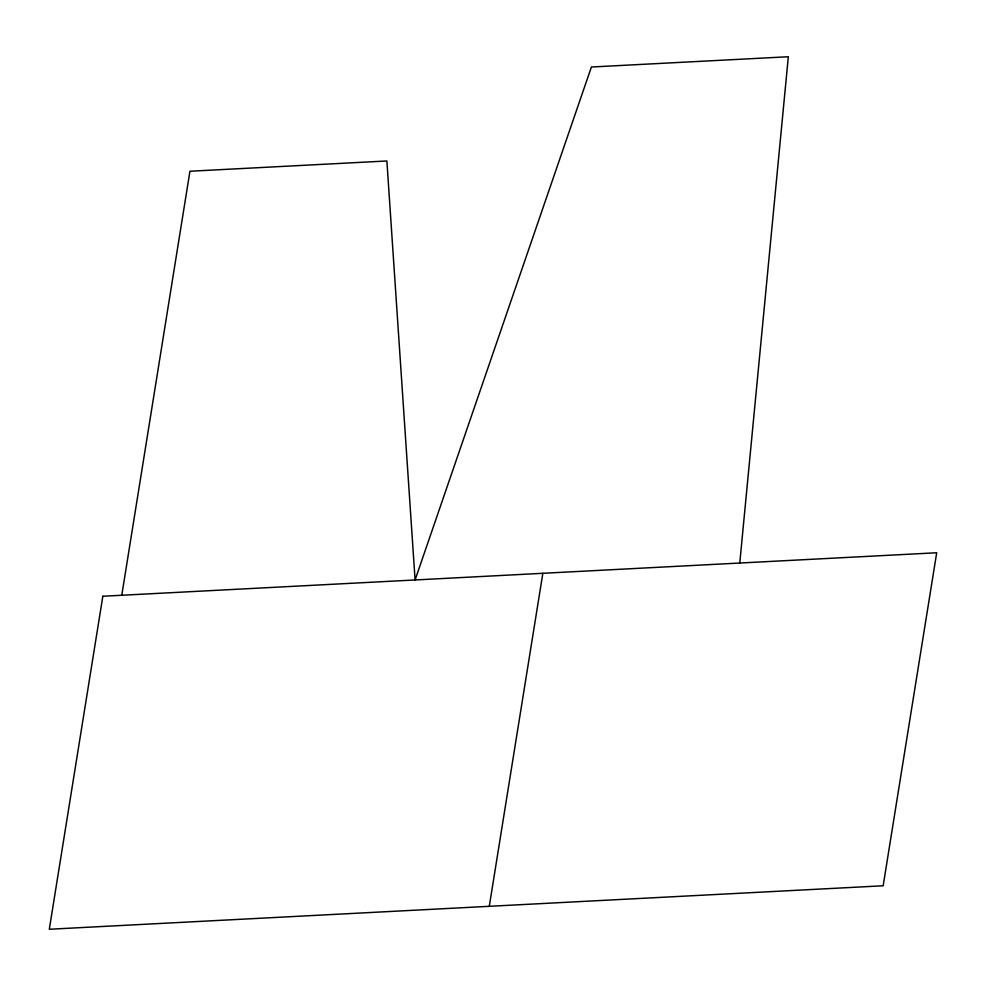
<?xml version="1.0" encoding="UTF-8"?>
<svg xmlns="http://www.w3.org/2000/svg" width="986" height="986" viewBox="0 0 986 986"><rect width="100%" height="100%" fill="white"/><g stroke="black" fill="none" stroke-linecap="round" stroke-linejoin="round"><path stroke-width="1.48" d="M739.771 563.031L788.332 56.744L591.403 67.011L415.094 579.965L386.882 160.977L189.941 171.244L121.771 595.261M489.29 906.319L542.842 573.297M102.84 596.247L49.3 929.256L883.16 885.773L936.7 552.764L102.84 596.247"/></g></svg>
